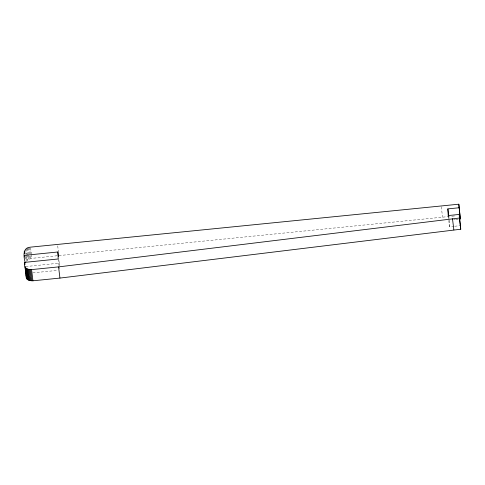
<?xml version="1.0" encoding="UTF-8"?>
<svg xmlns="http://www.w3.org/2000/svg" width="485" height="485" viewBox="0 0 485 485"><rect width="100%" height="100%" fill="white"/><g stroke="black" fill="none" stroke-linecap="round" stroke-linejoin="round"><path stroke-width="0.36" stroke-dasharray="2.42 1.82" d="M26.081 261.354L28.366 259.487L31.901 258.335L58.151 255.656M58.903 255.583L451.377 216.292M452.111 216.213L455.779 215.843M453.687 219.638L455.166 219.487M455.906 219.414L458.125 219.184M25.753 266.568L59.255 263.173L58.794 259.439M448.267 216.304L449.553 226.75L453.99 226.301M454.73 226.228L460.647 225.628M32.774 272.879L58.085 270.321M448.789 216.358L449.061 218.596M441.289 206.737L442.569 217.183M57.715 245.883L58.443 251.848M58.2 258.978L59.115 266.441M30.622 247.89L31.349 253.861M31.446 254.607L31.901 258.335M29.573 247.344L30.949 258.535M28.657 247.605L30.028 258.796M27.791 247.926L28.524 253.891M28.615 254.637L29.161 259.117M26.99 248.296L28.366 259.487M26.269 248.714L26.911 253.934M27.002 254.68L27.645 259.905M25.644 249.169L26.287 254.389M26.378 255.134L27.021 260.36M25.487 252.636L25.669 254.128M26.038 257.117L26.493 260.845M25.626 257.626L25.808 259.117M449.243 220.087L449.553 226.75M59.255 263.173L59.382 265.968M59.412 266.671L59.509 268.769"/><path stroke-width="0.73" d="M25.293 262.834C23.626 257.092 22.158 247.489 30.525 247.144L458.81 204.203L460.35 218.959L458.81 204.203M24.377 255.377L57.879 251.982L58.2 258.978L24.699 262.367C23.268 267.659 27.136 269.884 31.567 269.605L58.564 266.889L459.374 218.038L459.271 214.437L448.176 215.558L447.873 208.896L458.974 207.768M24.971 266.841L26.342 278.032C27.421 280.482 30.585 280.797 32.938 280.797L59.94 278.081L460.75 229.229L459.271 214.437M459.374 218.038L460.75 229.229M452.493 218.735L453.863 229.926M447.873 208.896L448.698 215.613M57.879 251.982L58.43 256.456M58.564 266.889L59.94 278.081M31.567 269.605L32.938 280.797M30.603 269.599L31.974 280.791M29.67 269.527L31.04 280.718M28.779 269.387L30.155 280.579M27.954 269.181L29.324 280.372M27.202 268.914L28.579 280.106M26.542 268.587L27.912 279.778M24.25 251.212L24.523 253.455M24.802 255.692L24.984 257.183M25.978 268.211L27.348 279.402M25.523 267.793L26.893 278.984M24.699 262.367L24.977 264.604M25.25 266.847L25.432 268.338M25.705 270.575L25.984 272.812M25.184 267.332L26.56 278.523M26.166 275.05L26.342 278.032"/></g></svg>
